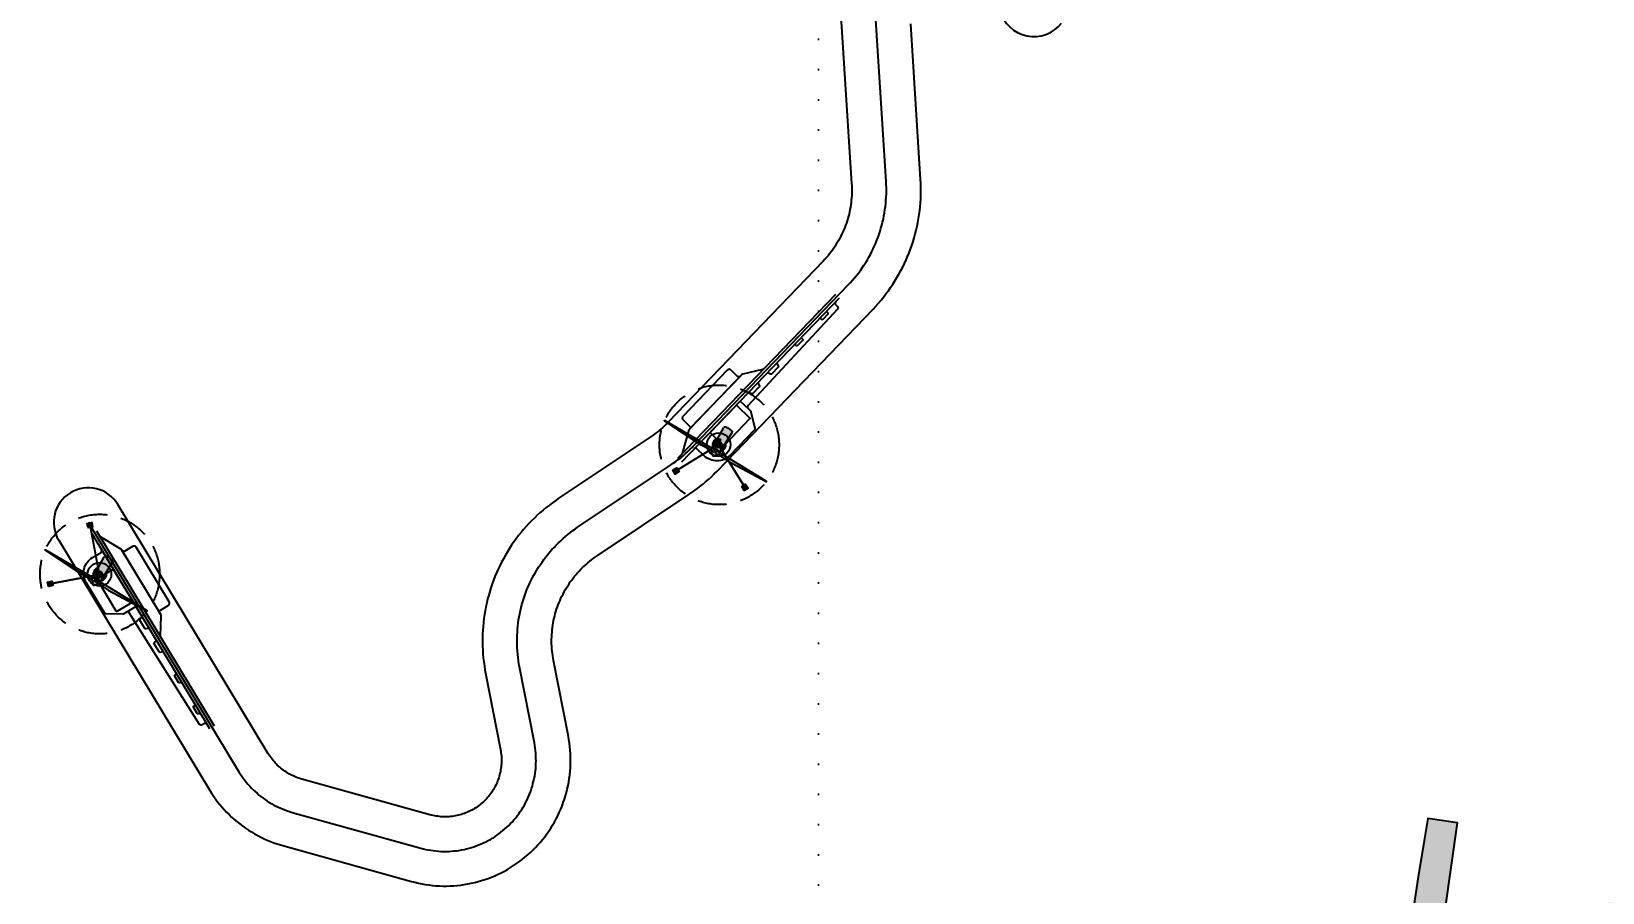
# Model space of a CAD drawing. Extents: x 718366 to 727913, y 5823944 to 5832589.
# Drawn here: x 721635 to 723362, y 5828922 to 5829868 of the extents above; entities that cross this region are included whole.
import ezdxf
from ezdxf import colors
from ezdxf.entities.mleader import LeaderData, LeaderLine
from ezdxf.math import Vec2, Vec3

# ---------------------------------------------------------------- set-up
doc = ezdxf.new("R2010")
doc.units = 0
for name, pattern in [('DGN Style 1', [3.313591, 0.005513, -3.308078]), ('HIDDEN', [9.525, 6.35, -3.175]), ('Masterplan - Carcará II rev-I$0$DASHED2', [0.375, 0.25, -0.125])]:
    doc.linetypes.add(name, pattern=pattern)
for name, color, linetype in [('0-R3D Acceso', 7, 'Continuous'), ('0-R3D Malla 35000', 4, 'Continuous'), ('0-R3D Sombreado parque', 255, 'Continuous'), ('0-R3D WTG Symbol', 7, 'Continuous'), ('0-R3D-FGRP', 1, 'Continuous'), ('0-R3D-N149 TS145-01 ACOPIO PALAS', 1, 'Continuous'), ('0-R3D-N149 TS145-01 ACOPIO TORRE', 1, 'Continuous'), ('0-R3D-N149 TS145-01 CIMENT', 1, 'Continuous'), ('0-R3D-N149 TS145-01 Cimentación', 1, 'Continuous'), ('0-R3D-N149 TS145-01 CRANE BOOM PAD', 1, 'Continuous'), ('0-R3D-N149 TS145-01 CRANE PAD', 1, 'Continuous'), ('0-R3D-N149 TS145-01 ELEMENTOS', 1, 'Continuous'), ('0-R3D-N149 TS145-01 ESCALERA', 1, 'Continuous'), ('0-R3D-N149 TS145-01 GRUA-AUX', 1, 'Continuous'), ('0-R3D-N149 TS145-01 R01', 1, 'Continuous'), ('0-R3D-N149 TS145-01 VIAL', 1, 'Continuous')]:
    doc.layers.add(name, color=color, linetype=linetype)
doc.layers.add('0-R3D Sombreado parque línea', color=255, linetype='Continuous', transparency=0.9)
doc.layers.add('Desplazado_Eje', color=7, linetype='Continuous', true_color=0x005399)
doc.styles.add('ARIAL', font='arial.ttf')

# ---------------------------------------------------------------- blocks, each defined once
blk = doc.blocks.new('_Dot')
at = {"color": 0, "linetype": 'ByBlock', "lineweight": -2}
blk.add_line((-0.5, 0), (-1, 0), dxfattribs=at)
at = {"color": 0, "linetype": 'ByBlock', "const_width": 0.5}
blk.add_lwpolyline([(-0.25, 0, 1), (0.25, 0, 1)], format="xyb", close=True, dxfattribs=at)
blk = doc.blocks.new('N149_TS145_A1')
at = {"layer": '0-R3D-N149 TS145-01 ACOPIO PALAS', "color": 85, "true_color": 0x58ba48}
blk.add_lwpolyline([(35, -71.5), (35, -70.5, -0.414214), (37, -68.5), (47, -68.5, 0.414214), (50, -65.5), (50, 4.5, 0.414214), (47, 7.5), (37, 7.5, -0.414214), (35, 9.5), (35, 9.6)], format="xyb", dxfattribs=at)
at = {"layer": '0-R3D-N149 TS145-01 ACOPIO TORRE', "color": 152, "true_color": 0x2776bb}
blk.add_lwpolyline([(22, -95.4), (22, -94.4, -0.1451), (22.5, -92.8), (34.5, -74.2, 0.1451), (35, -72.6), (35, 10, 0.120455), (34.8, 10.9), (22.3, 34.8, -0.120455), (22, 36.2), (22, 37.2)], format="xyb", dxfattribs=at)
blk.add_lwpolyline([(35, -71.5), (35, 9.6)], dxfattribs=at)
at = {"layer": '0-R3D-N149 TS145-01 CIMENT', "color": 5}
blk.add_lwpolyline([(0, 0), (0, -3)], dxfattribs=at)
at = {"layer": '0-R3D-N149 TS145-01 CIMENT', "color": 7}
blk.add_circle((0, 0), 3, dxfattribs=at)
at = {"layer": '0-R3D-N149 TS145-01 Cimentación', "color": 8}
for radius in [13, 3.25, 2.35]:
    blk.add_circle((0, 0), radius, dxfattribs=at)
at = {"layer": '0-R3D-N149 TS145-01 Cimentación', "color": 8, "linetype": 'Masterplan - Carcará II rev-I$0$DASHED2'}
blk.add_circle((0, 0), 2.7, dxfattribs=at)
at = {"layer": '0-R3D-N149 TS145-01 CRANE BOOM PAD', "color": 85, "true_color": 0x58ba48}
blk.add_lwpolyline([(16, -203), (16, -202, 0.414214), (14, -200), (11, -200, -0.408557), (9, -198), (6.2, -53, 0.408557), (4.2, -51), (3.2, -51)], format="xyb", dxfattribs=at)
at = {"layer": '0-R3D-N149 TS145-01 CRANE PAD'}
blk.add_lwpolyline([(16, -45), (-4, -45, -0.414214), (-5, -44), (-5, -4, -0.414214), (-4, -3), (16, -3), (16, -45)], format="xyb", close=True, dxfattribs=at)
at = {"layer": '0-R3D-N149 TS145-01 ELEMENTOS', "color": 8}
for radius in [2.75, 2.8, 2.67, 2.7, 2.3, 2.2]:
    blk.add_circle((0, 0), radius, dxfattribs=at)
at = {"layer": '0-R3D-N149 TS145-01 GRUA-AUX', "color": 244, "true_color": 0x991b1e}
for points in [[(16, -79), (12.6, -77.7, -0.312633), (12, -76.8), (12, -66.2, -0.312633), (12.6, -65.3), (16, -64)], [(16, -109), (12.6, -107.7, -0.312633), (12, -106.8), (12, -96.2, -0.312633), (12.6, -95.3), (16, -94)], [(16, -147.5), (14, -147.5, -0.414214), (13, -146.5), (13, -138.5, -0.414214), (14, -137.5), (16, -137.5)], [(16, -187.5), (14, -187.5, -0.414214), (13, -186.5), (13, -178.5, -0.414214), (14, -177.5), (16, -177.5)]]:
    blk.add_lwpolyline(points, format="xyb", dxfattribs=at)
at = {"layer": '0-R3D-N149 TS145-01 R01', "color": 175, "true_color": 0x4554a5}
blk.add_lwpolyline([(6.2, -54), (6.2, -53, 0.408557), (4.2, -51), (0.6, -51, -0.142091), (-0.5, -50.7), (-16.2, -40.7, -0.256997), (-17.1, -39), (-17.1, -0.2, -0.414214), (2.9, 19.8), (14, 19.8, 0.414214), (16, 21.8), (16, 22.8)], format="xyb", dxfattribs=at)
blk.add_lwpolyline([(3.2, -51), (16, -51)], dxfattribs=at)
at = {"layer": '0-R3D-N149 TS145-01 VIAL', "color": 7, "linetype": 'Continuous'}
for points in [[(16, -208), (16, 42.2)], [(22, -208), (22, 42.2)]]:
    blk.add_lwpolyline(points, dxfattribs=at)
blk = doc.blocks.new('TIRANTES')
at = {"layer": '0-R3D-FGRP'}
for points in [[(-53.4, 13), (0, 0), (3.1, -5.1), (0, 0), (13, 53.4)], [(0, 0), (-53.4, 13)]]:
    blk.add_lwpolyline(points, dxfattribs=at)
at = {"layer": '0-R3D-FGRP', "color": 7}
blk.add_lwpolyline([(0, 0), (13, 53.4)], dxfattribs=at)
at = {"layer": '0-R3D-FGRP', "color": 85, "true_color": 0x58ba48}
for points in [[(14.8, 50.4), (10, 51.6), (11.1, 56.5), (16, 55.3), (14.8, 50.4), (11.1, 56.5), (16, 55.3), (10, 51.6)], [(-51.6, 10), (-56.5, 11.1), (-55.3, 16), (-50.4, 14.8), (-51.6, 10), (-55.3, 16), (-50.4, 14.8), (-56.5, 11.1)]]:
    blk.add_lwpolyline(points, dxfattribs=at)
at = {"layer": '0-R3D-N149 TS145-01 ESCALERA', "color": 8}
for points in [[(0.6, -2.4), (2.3, -5.3), (3.6, -4.5), (1.9, -1.6)], [(2.4, -2.4), (1.1, -3.2)], [(1.2, -3.5), (2.6, -2.7)], [(1.4, -3.7), (2.7, -2.9)], [(1.6, -4), (2.9, -3.2)], [(1.7, -4.2), (3, -3.4)], [(1.9, -4.5), (3.2, -3.7)], [(2, -4.7), (3.3, -4)], [(3.8, -4.6), (3.6, -4.2), (2.1, -5.1), (2.4, -5.5), (3.8, -4.6)], [(2.2, -5), (3.5, -4.2)], [(2.4, -5.4), (2.5, -5.3), (2.4, -5.1), (2.2, -5.1), (2.4, -5.4)], [(3.6, -4.7), (3.7, -4.6), (3.5, -4.4), (3.4, -4.4), (3.6, -4.7)]]:
    blk.add_lwpolyline(points, dxfattribs=at)
blk = doc.blocks.new('R3D-DC-DW-BLK-00 WTG-01 P')
at = {"true_color": 0xf0f3eb, "transparency": 33554559}
h = blk.add_hatch(color=7, dxfattribs=at)
h.dxf.hatch_style = 1
h.paths.add_polyline_path([(0.9, -7.5), (1.1, -7.3, 0.45781), (7, 2.1), (14.2, 13.5, 0.316571), (14.1, 14.9, 0.081248), (10.5, 17.8, 0.081248), (6.3, 19.6, 0.332479), (4.9, 19), (-1.6, 7.2, 0.450273), (-6.9, -2.5), (-7.1, -2.7), (-3.1, -5.1)])
h.paths.add_polyline_path([(-6.1, -12.2, 0.10605), (-2, -10.5), (-1, -11.1), (-0.8, -10.9), (9.2, -17.7), (51.5, -40.3, 0.292434), (51.9, -40.2, 0.329192), (51.7, -39.9), (10.9, -15), (0.4, -8.8), (0.5, -8.6), (0.2, -8.4, 0.027593), (0.7, -7.7), (-3.2, -5.4), (-7.1, -3, 0.027593), (-7.5, -3.8), (-7.8, -3.6), (-7.9, -3.8), (-18.4, 2.5), (-59.7, 26.6, 0.292434), (-60.1, 26.6, 0.307601), (-59.9, 26.2), (-20, -0.3), (-9.2, -5.9), (-9.3, -6.1), (-8.3, -6.7, 0.10605), (-7.9, -11.1, 0.383159)])
at = {"linetype": 'Continuous'}
h = blk.add_hatch(color=256, dxfattribs=at)
h.dxf.hatch_style = 1
h.paths.add_polyline_path([(3.5, -5.2), (3.6, -5), (3.6, -4.7), (3.3, -4.6), (3, -4.6), (2.9, -4.9), (2.9, -5.1), (3.2, -5.3)])
h.paths.add_polyline_path([(3.3, -5.2, 1), (3.2, -4.7, 1)], flags=16)
h.paths.add_polyline_path([(5.2, -3.4), (5.4, -3.2), (5.4, -2.9), (5.3, -2.7), (5, -2.7), (4.7, -2.8), (4.7, -3.1), (4.9, -3.4)])
h.paths.add_polyline_path([(5.1, -3.3, 1), (5, -2.8, 1)], flags=16)
h.paths.add_polyline_path([(6.1, -0.8), (6.3, -0.6), (6.2, -0.3), (5.9, -0.1), (5.6, -0.2), (5.5, -0.5), (5.6, -0.8), (5.8, -0.9)])
h.paths.add_polyline_path([(5.9, -0.8, 1), (5.8, -0.3, 1)], flags=16)
h.paths.add_polyline_path([(-3.5, 5.2), (-3.6, 5), (-3.6, 4.7), (-3.3, 4.6), (-3.1, 4.6), (-2.9, 4.9), (-3, 5.1), (-3.2, 5.3)])
h.paths.add_polyline_path([(-3.2, 4.7, 1), (-3.3, 5.2, 1)], flags=16)
h.paths.add_polyline_path([(-5.4, 3.2), (-5.5, 2.9), (-5.3, 2.7), (-5, 2.7), (-4.8, 2.8), (-4.7, 3.1), (-4.9, 3.4), (-5.2, 3.4)])
h.paths.add_polyline_path([(-5, 2.8, 1), (-5.1, 3.3, 1)], flags=16)
h.paths.add_polyline_path([(-6.2, 0.3), (-5.9, 0.2), (-5.7, 0.2), (-5.5, 0.5), (-5.6, 0.8), (-5.9, 0.9), (-6.1, 0.8), (-6.3, 0.6)])
h.paths.add_polyline_path([(-5.9, 0.3, 1), (-5.9, 0.8, 1)], flags=16)
at = {"ltscale": 0.87736}
blk.add_hatch(color=256, dxfattribs=at).paths.add_polyline_path([(-6.3, -3.2), (-3.1, -5.1), (0.2, -7), (0, -7.3), (-3.2, -5.4), (-6.4, -3.4)])
for p, q in [((-7.1, -2.7, -3), (4.9, 19, -3)), ((0.9, -7.5, -3), (14.2, 13.4, -3)), ((-3.1, -5.1, -3), (-7.1, -2.7, -3)), ((-7.1, -3, -3), (-3.2, -5.4, -3)), ((0.7, -7.7, -3), (-3.2, -5.4, -3)), ((-3.1, -5.1, -3), (0.9, -7.5, -3))]:
    blk.add_line(p, q, dxfattribs=at)
at = {"ltscale": 0.87736, "elevation": -3, "flags": 128}
for points in [[(-9.2, -5.9), (-20, -0.3), (-59.9, 26.2, -0.292434), (-60.1, 26.6, -0.292434), (-59.7, 26.6), (-18.4, 2.5), (-7.9, -3.8)], [(-10.5, -5.2), (-18.8, 1.2, 0.028472), (-25.8, 5.9), (-59.9, 26.2)], [(-0.8, -10.9), (9.2, -17.7), (51.5, -40.3, 0.292434), (51.9, -40.2, 0.292434), (51.7, -39.9), (10.9, -15), (0.4, -8.8)]]:
    blk.add_lwpolyline(points, format="xyb", dxfattribs=at)
for points in [[(-11.2, -4.7), (-23.2, 4)], [(-11.2, -4.7), (-22, 2.7)], [(-11.2, -4.7), (-20.9, 1.6)], [(-11.2, -4.7), (-20.1, 0.7)], [(-11.2, -4.7), (-19.5, 0.1)], [(-11.2, -4.8), (-18.9, -0.5)], [(-6.5, -7.8), (-9.3, -6.1), (-7.8, -3.6), (-5.2, -5.1)], [(-6.4, -3.4), (-6.3, -3.2)], [(-3.7, -9.4), (-1, -11.1), (0.5, -8.6), (-2.1, -7)], [(0, -7.3), (0.2, -7)]]:
    blk.add_lwpolyline(points, dxfattribs=at)
at = {"linetype": 'Continuous', "ltscale": 0.87736, "elevation": -3, "flags": 128}
for points in [[(-6.3, 0.6), (-6.1, 0.8), (-5.9, 0.9), (-5.6, 0.8), (-5.5, 0.5), (-5.7, 0.2), (-5.9, 0.2), (-6.2, 0.3), (-6.3, 0.6)], [(-5.4, 3.2), (-5.2, 3.4), (-4.9, 3.4), (-4.7, 3.1), (-4.8, 2.8), (-5, 2.7), (-5.3, 2.7), (-5.5, 2.9), (-5.4, 3.2)], [(-3.5, 5.2), (-3.2, 5.3), (-3, 5.1), (-2.9, 4.9), (-3.1, 4.6), (-3.3, 4.6), (-3.6, 4.7), (-3.6, 5), (-3.5, 5.2)], [(3.5, -5.2), (3.6, -5), (3.6, -4.7), (3.3, -4.6), (3, -4.6), (2.9, -4.9), (2.9, -5.1), (3.2, -5.3), (3.5, -5.2)], [(5.4, -3.2), (5.4, -2.9), (5.3, -2.7), (5, -2.7), (4.7, -2.8), (4.7, -3.1), (4.9, -3.4), (5.2, -3.4), (5.4, -3.2)], [(6.3, -0.6), (6.2, -0.3), (5.9, -0.1), (5.6, -0.2), (5.5, -0.5), (5.6, -0.8), (5.8, -0.9), (6.1, -0.8), (6.3, -0.6)]]:
    blk.add_lwpolyline(points, close=True, dxfattribs=at)
at = {"linetype": 'HIDDEN', "ltscale": 5}
blk.add_circle((0, 0, -3), 65.7, dxfattribs=at)
at = {"linetype": 'Continuous', "ltscale": 0.87736}
for centre in [(-5.9, 0.5, -3), (-5.1, 3, -3), (-3.3, 4.9, -3), (3.2, -4.9, -3), (5.1, -3, -3), (5.9, -0.5, -3)]:
    blk.add_circle(centre, 0.238, dxfattribs=at)
at = {"ltscale": 0.87736}
for centre, radius, start, end in [((6, 18.4, -3), 1.24, 76.7493, 152.3851), ((2.9, 5.7, -3), 14.4, 58.0677, 76.6475), ((3.4, 5.4, -3), 14.4, 41.6939, 60.2738), ((13.2, 14.1, -3), 1.24, 325.9563, 39.52), ((2.2, -8, -3), 10.6, 173.0268, 197.2412), ((-6.4, -10.7, -3), 1.55, 197.2412, 281.1003), ((-0.4, -6.7, -3), 7.63, 151.5334, 157.8557), ((-8.1, -1.8, -3), 10.6, 281.1003, 305.3146), ((-5.7, -3.5, -3), 7.63, 320.4858, 326.808)]:
    blk.add_arc(centre, radius, start, end, dxfattribs=at)
at = {"linetype": 'Continuous', "ltscale": 0.87736}
for start, end in [(102.6511, 199.6142), (278.4081, 16.8032)]:
    blk.add_arc((0, 0, -3), 7.33, start, end, dxfattribs=at)
at = {"ltscale": 0.87736}
blk.add_ellipse((-5.9, -6.4, -3), major_axis=(0.66, 1.31), ratio=0.545801, start_param=3.061596, end_param=6.283185, dxfattribs=at)
at = {"ltscale": 0.87736, "extrusion": (0, 0, -1)}
blk.add_ellipse((-2.9, -8.2, -3), major_axis=(0.84, 1.2), ratio=0.545801, start_param=3.061596, end_param=6.283185, dxfattribs=at)
blk = doc.blocks.new('X-LOS1-CV Trazado')
at = {"layer": '0-R3D Sombreado parque', "transparency": 33554623}
h = blk.add_hatch(color=255, dxfattribs=at)
h.dxf.hatch_style = 1
edge = h.paths.add_edge_path()
edge.add_line((724881.6, 5828504.1), (724883.4, 5828502.5))
edge.add_line((724883.4, 5828502.5), (724884.8, 5828501.4))
edge.add_line((724884.8, 5828501.4), (724886, 5828500.2))
edge.add_line((724886, 5828500.2), (724887.3, 5828499))
edge.add_line((724887.3, 5828499), (724888.5, 5828497.7))
edge.add_line((724888.5, 5828497.7), (724889.7, 5828496.4))
edge.add_line((724889.7, 5828496.4), (724890.8, 5828495.1))
edge.add_line((724890.8, 5828495.1), (724891.9, 5828493.7))
edge.add_line((724891.9, 5828493.7), (724893, 5828492.3))
edge.add_line((724893, 5828492.3), (724894, 5828490.9))
edge.add_line((724894, 5828490.9), (724895, 5828489.4))
edge.add_line((724895, 5828489.4), (724896, 5828488))
edge.add_line((724896, 5828488), (724896.9, 5828486.4))
edge.add_line((724896.9, 5828486.4), (724897.7, 5828484.9))
edge.add_line((724897.7, 5828484.9), (724898.5, 5828483.4))
edge.add_line((724898.5, 5828483.4), (724899.3, 5828481.8))
edge.add_line((724899.3, 5828481.8), (724900, 5828480.2))
edge.add_line((724900, 5828480.2), (724900.7, 5828478.6))
edge.add_line((724900.7, 5828478.6), (724901.3, 5828477))
edge.add_line((724901.3, 5828477), (724901.9, 5828475.3))
edge.add_line((724901.9, 5828475.3), (724902.5, 5828473.6))
edge.add_line((724902.5, 5828473.6), (724903, 5828471.9))
edge.add_line((724903, 5828471.9), (724903.4, 5828470.3))
edge.add_line((724903.4, 5828470.3), (724903.9, 5828468.3))
edge.add_line((724903.9, 5828468.3), (724958.8, 5828208))
edge.add_arc((724996, 5828215.8), 38, 191.9224, 371.9224)
edge.add_line((725033.2, 5828223.7), (725003.6, 5828363.9))
edge.add_line((725003.6, 5828363.9), (725296.6, 5828287.9))
edge.add_arc((725288.3, 5828325), 38, 282.4998, 418.6759)
edge.add_line((725308.1, 5828357.5), (725058.4, 5828509.4))
edge.add_line((725058.4, 5828509.4), (725056, 5828510.9))
edge.add_line((725056, 5828510.9), (725052.3, 5828513))
edge.add_line((725052.3, 5828513), (725048.4, 5828515.1))
edge.add_line((725048.4, 5828515.1), (725044.6, 5828517.1))
edge.add_line((725044.6, 5828517.1), (725040.7, 5828519))
edge.add_line((725040.7, 5828519), (725036.7, 5828520.8))
edge.add_line((725036.7, 5828520.8), (725032.7, 5828522.5))
edge.add_line((725032.7, 5828522.5), (725028.7, 5828524.1))
edge.add_line((725028.7, 5828524.1), (725024.8, 5828525.5))
edge.add_line((725024.8, 5828525.5), (724946.4, 5828553.8))
edge.add_line((724946.4, 5828553.8), (724945.4, 5828554.2))
edge.add_line((724945.4, 5828554.2), (724943.7, 5828554.9))
edge.add_line((724943.7, 5828554.9), (724942.1, 5828555.6))
edge.add_line((724942.1, 5828555.6), (724940.5, 5828556.3))
edge.add_line((724940.5, 5828556.3), (724938.9, 5828557.1))
edge.add_line((724938.9, 5828557.1), (724937.4, 5828557.9))
edge.add_line((724937.4, 5828557.9), (724935.8, 5828558.8))
edge.add_line((724935.8, 5828558.8), (724934.3, 5828559.7))
edge.add_line((724934.3, 5828559.7), (724932.9, 5828560.7))
edge.add_line((724932.9, 5828560.7), (724931.4, 5828561.7))
edge.add_line((724931.4, 5828561.7), (724930, 5828562.7))
edge.add_line((724930, 5828562.7), (724928.6, 5828563.8))
edge.add_line((724928.6, 5828563.8), (724927.3, 5828564.9))
edge.add_line((724927.3, 5828564.9), (724925.9, 5828566))
edge.add_line((724925.9, 5828566), (724924.6, 5828567.2))
edge.add_line((724924.6, 5828567.2), (724923.4, 5828568.4))
edge.add_line((724923.4, 5828568.4), (724922.2, 5828569.7))
edge.add_line((724922.2, 5828569.7), (724921, 5828571))
edge.add_line((724921, 5828571), (724919.8, 5828572.3))
edge.add_line((724919.8, 5828572.3), (724918.7, 5828573.7))
edge.add_line((724918.7, 5828573.7), (724917.7, 5828575.1))
edge.add_line((724917.7, 5828575.1), (724916.6, 5828576.5))
edge.add_line((724916.6, 5828576.5), (724915.6, 5828577.9))
edge.add_line((724915.6, 5828577.9), (724914.7, 5828579.4))
edge.add_line((724914.7, 5828579.4), (724913.8, 5828580.9))
edge.add_line((724913.8, 5828580.9), (724912.9, 5828582.4))
edge.add_line((724912.9, 5828582.4), (724912.1, 5828584))
edge.add_line((724912.1, 5828584), (724911.3, 5828585.6))
edge.add_line((724911.3, 5828585.6), (724910.6, 5828587.2))
edge.add_line((724910.6, 5828587.2), (724909.9, 5828588.8))
edge.add_line((724909.9, 5828588.8), (724909.3, 5828590.4))
edge.add_line((724909.3, 5828590.4), (724908.7, 5828592.1))
edge.add_line((724908.7, 5828592.1), (724908.1, 5828593.7))
edge.add_line((724908.1, 5828593.7), (724907.6, 5828595.4))
edge.add_line((724907.6, 5828595.4), (724907.2, 5828597.1))
edge.add_line((724907.2, 5828597.1), (724906.8, 5828598.8))
edge.add_line((724906.8, 5828598.8), (724906.4, 5828600.5))
edge.add_line((724906.4, 5828600.5), (724906.1, 5828602.2))
edge.add_line((724906.1, 5828602.2), (724905.9, 5828604))
edge.add_line((724905.9, 5828604), (724905.7, 5828605.7))
edge.add_line((724905.7, 5828605.7), (724905.5, 5828607.5))
edge.add_line((724905.5, 5828607.5), (724905.4, 5828609.5))
edge.add_line((724905.4, 5828609.5), (724904, 5828637.4))
edge.add_line((724904, 5828637.4), (724903.3, 5828652.2))
edge.add_line((724903.3, 5828652.2), (724903.2, 5828654.5))
edge.add_line((724903.2, 5828654.5), (724902.9, 5828657.9))
edge.add_line((724902.9, 5828657.9), (724902.4, 5828661.4))
edge.add_line((724902.4, 5828661.4), (724901.8, 5828665))
edge.add_line((724901.8, 5828665), (724901.1, 5828668.5))
edge.add_line((724901.1, 5828668.5), (724900.3, 5828672))
edge.add_line((724900.3, 5828672), (724899.3, 5828675.4))
edge.add_line((724899.3, 5828675.4), (724898.2, 5828678.8))
edge.add_line((724898.2, 5828678.8), (724897, 5828682.2))
edge.add_line((724897, 5828682.2), (724895.7, 5828685.5))
edge.add_line((724895.7, 5828685.5), (724894.2, 5828688.8))
edge.add_line((724894.2, 5828688.8), (724892.6, 5828692))
edge.add_line((724892.6, 5828692), (724890.9, 5828695.1))
edge.add_line((724890.9, 5828695.1), (724889.1, 5828698.2))
edge.add_line((724889.1, 5828698.2), (724887.2, 5828701.2))
edge.add_line((724887.2, 5828701.2), (724885.2, 5828704.2))
edge.add_line((724885.2, 5828704.2), (724883.1, 5828707.1))
edge.add_line((724883.1, 5828707.1), (724880.8, 5828709.9))
edge.add_line((724880.8, 5828709.9), (724878.5, 5828712.6))
edge.add_line((724878.5, 5828712.6), (724876, 5828715.2))
edge.add_line((724876, 5828715.2), (724873.5, 5828717.7))
edge.add_line((724873.5, 5828717.7), (724870.9, 5828720.2))
edge.add_line((724870.9, 5828720.2), (724868.2, 5828722.5))
edge.add_line((724868.2, 5828722.5), (724865.4, 5828724.7))
edge.add_line((724865.4, 5828724.7), (724862.5, 5828726.9))
edge.add_line((724862.5, 5828726.9), (724859.6, 5828728.9))
edge.add_line((724859.6, 5828728.9), (724856.6, 5828730.8))
edge.add_line((724856.6, 5828730.8), (724853.5, 5828732.6))
edge.add_line((724853.5, 5828732.6), (724850.3, 5828734.3))
edge.add_line((724850.3, 5828734.3), (724847.1, 5828735.9))
edge.add_line((724847.1, 5828735.9), (724844.2, 5828737.2))
edge.add_line((724844.2, 5828737.2), (724741.9, 5828780.8))
edge.add_line((724741.9, 5828780.8), (724737.2, 5828782.8))
edge.add_line((724737.2, 5828782.8), (724619.2, 5828831.9))
edge.add_line((724619.2, 5828831.9), (724613.5, 5828834.3))
edge.add_line((724613.5, 5828834.3), (724477.3, 5828892.7))
edge.add_line((724477.3, 5828892.7), (724474.4, 5828894))
edge.add_line((724474.4, 5828894), (724468.1, 5828896.6))
edge.add_line((724468.1, 5828896.6), (724429.2, 5828912.5))
edge.add_line((724429.2, 5828912.5), (724424.3, 5828914.6))
edge.add_line((724424.3, 5828914.6), (724418.6, 5828917))
edge.add_line((724418.6, 5828917), (724412.8, 5828919.6))
edge.add_line((724412.8, 5828919.6), (724361.5, 5828942.6))
edge.add_line((724361.5, 5828942.6), (724359.9, 5828943.3))
edge.add_line((724359.9, 5828943.3), (724356.6, 5828944.7))
edge.add_line((724356.6, 5828944.7), (724353.1, 5828946))
edge.add_line((724353.1, 5828946), (724349.6, 5828947.2))
edge.add_line((724349.6, 5828947.2), (724346, 5828948.3))
edge.add_line((724346, 5828948.3), (724342.4, 5828949.3))
edge.add_line((724342.4, 5828949.3), (724338.8, 5828950.2))
edge.add_line((724338.8, 5828950.2), (724335.2, 5828950.9))
edge.add_line((724335.2, 5828950.9), (724331.5, 5828951.5))
edge.add_line((724331.5, 5828951.5), (724327.8, 5828952.1))
edge.add_line((724327.8, 5828952.1), (724324.1, 5828952.5))
edge.add_line((724324.1, 5828952.5), (724320.4, 5828952.7))
edge.add_line((724320.4, 5828952.7), (724316.6, 5828952.9))
edge.add_line((724316.6, 5828952.9), (724312.9, 5828953))
edge.add_line((724312.9, 5828953), (724309.2, 5828952.9))
edge.add_line((724309.2, 5828952.9), (724305.7, 5828952.7))
edge.add_line((724305.7, 5828952.7), (724244.8, 5828948.7))
edge.add_line((724244.8, 5828948.7), (724242.3, 5828948.5))
edge.add_line((724242.3, 5828948.5), (724001.4, 5828937.1))
edge.add_line((724001.4, 5828937.1), (723998.3, 5828937))
edge.add_line((723998.3, 5828937), (723991.9, 5828936.8))
edge.add_line((723991.9, 5828936.8), (723928.9, 5828934.9))
edge.add_line((723928.9, 5828934.9), (723928.1, 5828934.9))
edge.add_line((723928.1, 5828934.9), (723921.2, 5828934.7))
edge.add_line((723921.2, 5828934.7), (723878.7, 5828932.9))
edge.add_line((723878.7, 5828932.9), (723876.2, 5828932.7))
edge.add_line((723876.2, 5828932.7), (723869.8, 5828932.6))
edge.add_line((723869.8, 5828932.6), (723847, 5828932))
edge.add_line((723847, 5828932), (723840.6, 5828931.8))
edge.add_line((723840.6, 5828931.8), (723833.5, 5828931.5))
edge.add_line((723833.5, 5828931.5), (723826.5, 5828931.1))
edge.add_line((723826.5, 5828931.1), (723819.4, 5828930.6))
edge.add_line((723819.4, 5828930.6), (723812.4, 5828930.1))
edge.add_line((723812.4, 5828930.1), (723786.2, 5828927.9))
edge.add_line((723786.2, 5828927.9), (723781.6, 5828927.5))
edge.add_line((723781.6, 5828927.5), (723775.4, 5828927.1))
edge.add_line((723775.4, 5828927.1), (723769.2, 5828926.7))
edge.add_line((723769.2, 5828926.7), (723763, 5828926.4))
edge.add_line((723763, 5828926.4), (723700.7, 5828924))
edge.add_line((723700.7, 5828924), (723695.8, 5828923.8))
edge.add_line((723695.8, 5828923.8), (723689.5, 5828923.7))
edge.add_line((723689.5, 5828923.7), (723607.7, 5828922.2))
edge.add_line((723607.7, 5828922.2), (723606.9, 5828922.2))
edge.add_line((723606.9, 5828922.2), (723599.9, 5828922))
edge.add_line((723599.9, 5828922), (723592.8, 5828921.8))
edge.add_line((723592.8, 5828921.8), (723585.9, 5828921.4))
edge.add_line((723585.9, 5828921.4), (723515.8, 5828917.5))
edge.add_line((723515.8, 5828917.5), (723510.3, 5828917.3))
edge.add_line((723510.3, 5828917.3), (723504.1, 5828917))
edge.add_line((723504.1, 5828917), (723497.8, 5828916.9))
edge.add_line((723497.8, 5828916.9), (723440, 5828915.7))
edge.add_line((723440, 5828915.7), (723435.6, 5828915.6))
edge.add_line((723435.6, 5828915.6), (723430.4, 5828915.3))
edge.add_line((723430.4, 5828915.3), (723425.5, 5828915))
edge.add_line((723425.5, 5828915), (723352.2, 5828909.7))
edge.add_line((723352.2, 5828909.7), (723349.3, 5828909.5))
edge.add_line((723349.3, 5828909.5), (723345.3, 5828909.4))
edge.add_line((723345.3, 5828909.4), (723189.2, 5828903))
edge.add_line((723189.2, 5828903), (723202.5, 5828998.9))
edge.add_line((723202.5, 5828998.9), (723170, 5829003.4))
edge.add_line((723170, 5829003.4), (723165.9, 5828979.3))
edge.add_line((723165.9, 5828979.3), (723159.3, 5828939.5))
edge.add_line((723159.3, 5828939.5), (723153.7, 5828900.5))
edge.add_line((723153.7, 5828900.5), (723148, 5828861.4))
edge.add_line((723148, 5828861.4), (723146.9, 5828855.1))
edge.add_line((723146.9, 5828855.1), (723147.1, 5828855))
edge.add_line((723147.1, 5828855), (723149.8, 5828852.6))
edge.add_line((723149.8, 5828852.6), (723152.5, 5828850.2))
edge.add_line((723152.5, 5828850.2), (723155.3, 5828848))
edge.add_line((723155.3, 5828848), (723158.2, 5828845.9))
edge.add_line((723158.2, 5828845.9), (723161.1, 5828843.9))
edge.add_line((723161.1, 5828843.9), (723164.2, 5828842))
edge.add_line((723164.2, 5828842), (723167.3, 5828840.2))
edge.add_line((723167.3, 5828840.2), (723170.5, 5828838.6))
edge.add_line((723170.5, 5828838.6), (723173.7, 5828837))
edge.add_line((723173.7, 5828837), (723176.9, 5828835.6))
edge.add_line((723176.9, 5828835.6), (723180.3, 5828834.3))
edge.add_line((723180.3, 5828834.3), (723183.7, 5828833.1))
edge.add_line((723183.7, 5828833.1), (723187.1, 5828832))
edge.add_line((723187.1, 5828832), (723190.5, 5828831.1))
edge.add_line((723190.5, 5828831.1), (723194, 5828830.2))
edge.add_line((723194, 5828830.2), (723197.5, 5828829.6))
edge.add_line((723197.5, 5828829.6), (723201, 5828829))
edge.add_line((723201, 5828829), (723204.6, 5828828.6))
edge.add_line((723204.6, 5828828.6), (723208.2, 5828828.3))
edge.add_line((723208.2, 5828828.3), (723211.7, 5828828.1))
edge.add_line((723211.7, 5828828.1), (723215.3, 5828828.1))
edge.add_line((723215.3, 5828828.1), (723218.2, 5828828.1))
edge.add_line((723218.2, 5828828.1), (723348.7, 5828833.4))
edge.add_line((723348.7, 5828833.4), (723353.6, 5828833.7))
edge.add_line((723353.6, 5828833.7), (723357.4, 5828833.9))
edge.add_line((723357.4, 5828833.9), (723430.6, 5828839.2))
edge.add_line((723430.6, 5828839.2), (723434.5, 5828839.4))
edge.add_line((723434.5, 5828839.4), (723438.4, 5828839.6))
edge.add_line((723438.4, 5828839.6), (723441.8, 5828839.7))
edge.add_line((723441.8, 5828839.7), (723499.6, 5828840.9))
edge.add_line((723499.6, 5828840.9), (723506.6, 5828841.1))
edge.add_line((723506.6, 5828841.1), (723513.6, 5828841.3))
edge.add_line((723513.6, 5828841.3), (723519.8, 5828841.7))
edge.add_line((723519.8, 5828841.7), (723589.8, 5828845.5))
edge.add_line((723589.8, 5828845.5), (723596.1, 5828845.8))
edge.add_line((723596.1, 5828845.8), (723602.3, 5828846.1))
edge.add_line((723602.3, 5828846.1), (723608.6, 5828846.2))
edge.add_line((723608.6, 5828846.2), (723609.1, 5828846.2))
edge.add_line((723609.1, 5828846.2), (723691.1, 5828847.7))
edge.add_line((723691.1, 5828847.7), (723698.1, 5828847.9))
edge.add_line((723698.1, 5828847.9), (723703.5, 5828848))
edge.add_line((723703.5, 5828848), (723766.2, 5828850.5))
edge.add_line((723766.2, 5828850.5), (723773.1, 5828850.8))
edge.add_line((723773.1, 5828850.8), (723780.2, 5828851.2))
edge.add_line((723780.2, 5828851.2), (723787.3, 5828851.7))
edge.add_line((723787.3, 5828851.7), (723792.5, 5828852.1))
edge.add_line((723792.5, 5828852.1), (723818.6, 5828854.3))
edge.add_line((723818.6, 5828854.3), (723824.9, 5828854.8))
edge.add_line((723824.9, 5828854.8), (723831, 5828855.2))
edge.add_line((723831, 5828855.2), (723837.2, 5828855.6))
edge.add_line((723837.2, 5828855.6), (723843.4, 5828855.8))
edge.add_line((723843.4, 5828855.8), (723849.1, 5828856))
edge.add_line((723849.1, 5828856), (723871.9, 5828856.6))
edge.add_line((723871.9, 5828856.6), (723878.9, 5828856.8))
edge.add_line((723878.9, 5828856.8), (723881.9, 5828856.9))
edge.add_line((723881.9, 5828856.9), (723924.2, 5828858.7))
edge.add_line((723924.2, 5828858.7), (723930.6, 5828858.9))
edge.add_line((723930.6, 5828858.9), (723931.1, 5828859))
edge.add_line((723931.1, 5828859), (723994.4, 5828860.8))
edge.add_line((723994.4, 5828860.8), (724001.3, 5828861))
edge.add_line((724001.3, 5828861), (724004.9, 5828861.2))
edge.add_line((724004.9, 5828861.2), (724246.3, 5828872.6))
edge.add_line((724246.3, 5828872.6), (724249.5, 5828872.8))
edge.add_line((724249.5, 5828872.8), (724320.9, 5828877.5))
edge.add_line((724320.9, 5828877.5), (724381.9, 5828850.1))
edge.add_line((724381.9, 5828850.1), (724388.3, 5828847.3))
edge.add_line((724388.3, 5828847.3), (724394.8, 5828844.5))
edge.add_line((724394.8, 5828844.5), (724400.2, 5828842.3))
edge.add_line((724400.2, 5828842.3), (724439.1, 5828826.4))
edge.add_line((724439.1, 5828826.4), (724444.9, 5828823.9))
edge.add_line((724444.9, 5828823.9), (724447.4, 5828822.9))
edge.add_line((724447.4, 5828822.9), (724583.7, 5828764.4))
edge.add_line((724583.7, 5828764.4), (724589.8, 5828761.8))
edge.add_line((724589.8, 5828761.8), (724707.9, 5828712.7))
edge.add_line((724707.9, 5828712.7), (724712.2, 5828710.9))
edge.add_line((724712.2, 5828710.9), (724826.7, 5828662))
edge.add_line((724826.7, 5828662), (724829.5, 5828605.3))
edge.add_line((724829.5, 5828605.3), (724829.7, 5828601.7))
edge.add_line((724829.7, 5828601.7), (724830.1, 5828597.8))
edge.add_line((724830.1, 5828597.8), (724830.5, 5828593.9))
edge.add_line((724830.5, 5828593.9), (724831.1, 5828590))
edge.add_line((724831.1, 5828590), (724831.8, 5828586.2))
edge.add_line((724831.8, 5828586.2), (724832.6, 5828582.4))
edge.add_line((724832.6, 5828582.4), (724833.5, 5828578.6))
edge.add_line((724833.5, 5828578.6), (724834.5, 5828574.8))
edge.add_line((724834.5, 5828574.8), (724835.6, 5828571.1))
edge.add_line((724835.6, 5828571.1), (724836.8, 5828567.4))
edge.add_line((724836.8, 5828567.4), (724838.1, 5828563.7))
edge.add_line((724838.1, 5828563.7), (724839.5, 5828560))
edge.add_line((724839.5, 5828560), (724841.1, 5828556.4))
edge.add_line((724841.1, 5828556.4), (724842.7, 5828552.9))
edge.add_line((724842.7, 5828552.9), (724844.4, 5828549.4))
edge.add_line((724844.4, 5828549.4), (724846.3, 5828546))
edge.add_line((724846.3, 5828546), (724848.2, 5828542.6))
edge.add_line((724848.2, 5828542.6), (724850.2, 5828539.2))
edge.add_line((724850.2, 5828539.2), (724852.3, 5828535.9))
edge.add_line((724852.3, 5828535.9), (724854.5, 5828532.7))
edge.add_line((724854.5, 5828532.7), (724856.8, 5828529.6))
edge.add_line((724856.8, 5828529.6), (724859.2, 5828526.5))
edge.add_line((724859.2, 5828526.5), (724861.7, 5828523.4))
edge.add_line((724861.7, 5828523.4), (724864.2, 5828520.5))
edge.add_line((724864.2, 5828520.5), (724866.8, 5828517.6))
edge.add_line((724866.8, 5828517.6), (724869.5, 5828514.8))
edge.add_line((724869.5, 5828514.8), (724872.3, 5828512.1))
edge.add_line((724872.3, 5828512.1), (724875.2, 5828509.4))
edge.add_line((724875.2, 5828509.4), (724878.2, 5828506.9))
edge.add_line((724878.2, 5828506.9), (724880.6, 5828504.8))
edge.add_arc((724848.9, 5828466.2), 50, 50.2782, 50.568, ccw=False)
edge.add_arc((724849.3, 5828465.9), 50, 50.568, 50.8579, ccw=False)
edge.add_line((724881, 5828504.5), (724881.2, 5828504.4))
edge.add_line((724881.2, 5828504.4), (724881.6, 5828504.1))
at = {"layer": '0-R3D Sombreado parque línea', "color": 255}
for points in [[(722523.3, 5829908.2), (722536.5, 5829701), (722536.6, 5829698.4), (722536.7, 5829695.8), (722536.7, 5829693.2), (722536.7, 5829690.7), (722536.6, 5829688.1), (722536.4, 5829685.5), (722536.2, 5829682.9), (722535.9, 5829680.3), (722535.6, 5829677.8), (722535.2, 5829675.2), (722534.7, 5829672.7), (722534.2, 5829670.1), (722533.7, 5829667.6), (722533, 5829665.1), (722532.3, 5829662.6), (722531.6, 5829660.1), (722530.8, 5829657.7), (722529.9, 5829655.2), (722529, 5829652.8), (722528, 5829650.4), (722527, 5829648.1), (722525.9, 5829645.7), (722524.8, 5829643.4), (722523.6, 5829641.1), (722522.4, 5829638.8), (722521.1, 5829636.6), (722519.7, 5829634.4), (722518.3, 5829632.2), (722516.9, 5829630), (722515.4, 5829627.9), (722513.9, 5829625.9), (722512.3, 5829623.8), (722510.6, 5829621.8), (722508.9, 5829619.9), (722507.2, 5829617.9), (722505.3, 5829615.9), (722334.9, 5829438.8), (722334.3, 5829438.3), (722332.4, 5829436.3), (722330.5, 5829434.5), (722328.6, 5829432.8), (722326.7, 5829431.1), (722324.7, 5829429.4), (722322.7, 5829427.8), (722320.6, 5829426.3), (722318.5, 5829424.8), (722316.2, 5829423.2), (722214, 5829354.9), (722211.2, 5829352.9), (722207.7, 5829350.4), (722204.2, 5829347.8), (722200.8, 5829345.1), (722197.4, 5829342.4), (722194.1, 5829339.5), (722190.9, 5829336.6), (722187.8, 5829333.6), (722184.7, 5829330.6), (722181.7, 5829327.5), (722178.7, 5829324.3), (722175.9, 5829321), (722173.1, 5829317.7), (722170.4, 5829314.3), (722167.8, 5829310.8), (722165.2, 5829307.3), (722162.7, 5829303.7), (722160.4, 5829300.1), (722158.1, 5829296.4), (722155.8, 5829292.7), (722153.7, 5829288.9), (722151.7, 5829285.1), (722149.7, 5829281.2), (722147.9, 5829277.3), (722146.1, 5829273.3), (722144.4, 5829269.3), (722142.8, 5829265.3), (722141.3, 5829261.2), (722140, 5829257.1), (722138.7, 5829252.9), (722137.5, 5829248.7), (722136.3, 5829244.6), (722135.3, 5829240.3), (722134.4, 5829236.1), (722133.6, 5829231.8), (722132.9, 5829227.5), (722132.3, 5829223.2), (722131.8, 5829218.9), (722131.3, 5829214.6), (722131, 5829210.3), (722130.8, 5829205.9), (722130.7, 5829201.6), (722130.7, 5829197.3), (722130.8, 5829192.9), (722130.9, 5829188.6), (722131.2, 5829184.3), (722131.6, 5829179.9), (722132.1, 5829175.6), (722132.7, 5829171.3), (722133.4, 5829167), (722134.1, 5829163), (722150.4, 5829079.4), (722150.7, 5829077.6), (722151, 5829075.8), (722151.2, 5829074.1), (722151.4, 5829072.3), (722151.5, 5829070.6), (722151.5, 5829068.9), (722151.6, 5829067.1), (722151.5, 5829065.3), (722151.4, 5829063.6), (722151.3, 5829061.8), (722151.1, 5829060.1), (722150.9, 5829058.4), (722150.6, 5829056.6), (722150.3, 5829054.9), (722149.9, 5829053.2), (722149.5, 5829051.5), (722149, 5829049.8), (722148.5, 5829048.1), (722147.9, 5829046.5), (722147.3, 5829044.8), (722146.7, 5829043.2), (722146, 5829041.6), (722145.2, 5829040), (722144.4, 5829038.4), (722143.6, 5829036.9), (722142.7, 5829035.4), (722141.8, 5829033.9), (722140.8, 5829032.4), (722139.8, 5829031), (722138.8, 5829029.6), (722137.7, 5829028.2), (722136.5, 5829026.9), (722135.4, 5829025.6), (722134.2, 5829024.3), (722132.9, 5829023), (722131.7, 5829021.8), (722130.4, 5829020.7), (722129, 5829019.5), (722127.7, 5829018.4), (722126.3, 5829017.4), (722124.8, 5829016.4), (722123.4, 5829015.4), (722121.9, 5829014.4), (722120.4, 5829013.5), (722118.9, 5829012.7), (722117.3, 5829011.9), (722115.7, 5829011.1), (722114.1, 5829010.4), (722112.5, 5829009.7), (722110.9, 5829009.1), (722109.2, 5829008.5), (722107.5, 5829008), (722105.9, 5829007.5), (722104.2, 5829007.1), (722102.5, 5829006.7), (722100.7, 5829006.3), (722099, 5829006.1), (722097.3, 5829005.8), (722095.5, 5829005.6), (722093.8, 5829005.5), (722092, 5829005.4), (722090.3, 5829005.3), (722088.5, 5829005.3), (722086.8, 5829005.4), (722085, 5829005.5), (722083.3, 5829005.7), (722081.5, 5829005.9), (722079.8, 5829006.1), (722078.1, 5829006.4), (722076.3, 5829006.8), (722074.6, 5829007.2), (722072.7, 5829007.7), (721932, 5829046.8), (721930.7, 5829047.2), (721928.9, 5829047.7), (721927.2, 5829048.3), (721925.6, 5829048.9), (721924, 5829049.6), (721922.4, 5829050.3), (721920.8, 5829051.1), (721919.3, 5829051.9), (721917.7, 5829052.7), (721916.2, 5829053.6), (721914.7, 5829054.6), (721913.3, 5829055.5), (721911.8, 5829056.5), (721910.4, 5829057.6), (721909.1, 5829058.7), (721907.7, 5829059.8), (721906.4, 5829061), (721905.1, 5829062.2), (721903.9, 5829063.4), (721902.7, 5829064.7), (721901.5, 5829066), (721900.4, 5829067.4), (721899.3, 5829068.7), (721898.3, 5829070.1), (721897.3, 5829071.6), (721896.3, 5829073), (721895.2, 5829074.7), (721729.7, 5829348.5, 1), (721664.7, 5829309.2), (721830.5, 5829035), (721832.4, 5829031.9), (721834.5, 5829028.6), (721836.8, 5829025.5), (721839.1, 5829022.3), (721841.5, 5829019.3), (721844.1, 5829016.3), (721846.7, 5829013.4), (721849.3, 5829010.5), (721852.1, 5829007.8), (721854.9, 5829005.1), (721857.8, 5829002.5), (721860.8, 5829000), (721863.9, 5828997.5), (721867, 5828995.2), (721870.2, 5828992.9), (721873.4, 5828990.8), (721876.7, 5828988.7), (721880.1, 5828986.7), (721883.5, 5828984.8), (721887, 5828983), (721890.5, 5828981.3), (721894, 5828979.7), (721897.7, 5828978.3), (721901.3, 5828976.9), (721905, 5828975.6), (721908.6, 5828974.4), (721911.2, 5828973.7), (722052.8, 5828934.3), (722056.4, 5828933.4), (722060.2, 5828932.5), (722064, 5828931.7), (722067.8, 5828931), (722071.7, 5828930.5), (722075.6, 5828930), (722079.4, 5828929.7), (722083.3, 5828929.5), (722087.3, 5828929.3), (722091.1, 5828929.3), (722095.1, 5828929.4), (722099, 5828929.6), (722102.8, 5828930), (722106.7, 5828930.4), (722110.6, 5828930.9), (722114.4, 5828931.6), (722118.3, 5828932.3), (722122.1, 5828933.2), (722125.8, 5828934.2), (722129.6, 5828935.3), (722133.3, 5828936.4), (722137, 5828937.7), (722140.6, 5828939.1), (722144.2, 5828940.6), (722147.8, 5828942.2), (722151.3, 5828943.9), (722154.8, 5828945.7), (722158.2, 5828947.6), (722161.6, 5828949.6), (722164.9, 5828951.7), (722168.1, 5828953.9), (722171.3, 5828956.1), (722174.4, 5828958.5), (722177.4, 5828960.9), (722180.4, 5828963.4), (722183.3, 5828966.1), (722186.1, 5828968.8), (722188.9, 5828971.5), (722191.6, 5828974.4), (722194.1, 5828977.3), (722196.6, 5828980.3), (722199.1, 5828983.3), (722201.4, 5828986.5), (722203.6, 5828989.7), (722205.8, 5828992.9), (722207.8, 5828996.2), (722209.8, 5828999.6), (722211.7, 5829003), (722213.4, 5829006.5), (722215.1, 5829010), (722216.7, 5829013.6), (722218.2, 5829017.2), (722219.5, 5829020.9), (722220.8, 5829024.6), (722221.9, 5829028.3), (722223, 5829032.1), (722223.9, 5829035.9), (722224.8, 5829039.7), (722225.5, 5829043.5), (722226.1, 5829047.4), (722226.6, 5829051.2), (722227, 5829055.1), (722227.3, 5829059), (722227.5, 5829062.9), (722227.6, 5829066.8), (722227.5, 5829070.7), (722227.4, 5829074.6), (722227.1, 5829078.5), (722226.7, 5829082.4), (722226.3, 5829086.3), (722225.7, 5829090.1), (722225.1, 5829093.5), (722208.8, 5829177.1), (722208.3, 5829179.8), (722207.9, 5829182.4), (722207.5, 5829184.9), (722207.2, 5829187.5), (722207, 5829190.1), (722206.8, 5829192.7), (722206.7, 5829195.3), (722206.7, 5829197.8), (722206.7, 5829200.4), (722206.8, 5829203), (722206.9, 5829205.6), (722207.1, 5829208.2), (722207.3, 5829210.8), (722207.6, 5829213.3), (722208, 5829215.9), (722208.4, 5829218.4), (722208.9, 5829221), (722209.5, 5829223.5), (722210.1, 5829226), (722210.7, 5829228.5), (722211.4, 5829231), (722212.2, 5829233.5), (722213, 5829235.9), (722213.9, 5829238.3), (722214.9, 5829240.8), (722215.9, 5829243.1), (722216.9, 5829245.5), (722218, 5829247.8), (722219.2, 5829250.1), (722220.4, 5829252.4), (722221.7, 5829254.7), (722223, 5829256.9), (722224.4, 5829259.1), (722225.8, 5829261.3), (722227.2, 5829263.4), (722228.8, 5829265.5), (722230.3, 5829267.6), (722231.9, 5829269.6), (722233.6, 5829271.6), (722235.3, 5829273.5), (722237.1, 5829275.4), (722238.9, 5829277.3), (722240.7, 5829279.1), (722242.6, 5829280.9), (722244.5, 5829282.6), (722246.4, 5829284.3), (722248.4, 5829285.9), (722250.5, 5829287.5), (722252.5, 5829289.1), (722254.7, 5829290.6), (722256.6, 5829291.9), (722358.8, 5829360.2), (722362.2, 5829362.6), (722365.7, 5829365.1), (722369.2, 5829367.7), (722372.6, 5829370.4), (722375.9, 5829373.2), (722379.2, 5829376), (722382.4, 5829379), (722385.5, 5829382), (722388.5, 5829384.9), (722389.5, 5829386), (722560.4, 5829563.5), (722563.2, 5829566.5), (722566.1, 5829569.7), (722568.9, 5829573), (722571.7, 5829576.4), (722574.3, 5829579.8), (722576.9, 5829583.3), (722579.4, 5829586.8), (722581.8, 5829590.4), (722584.2, 5829594.1), (722586.4, 5829597.8), (722588.6, 5829601.6), (722590.7, 5829605.4), (722592.7, 5829609.2), (722594.6, 5829613.1), (722596.4, 5829617.1), (722598.1, 5829621.1), (722599.8, 5829625.1), (722601.3, 5829629.1), (722602.8, 5829633.2), (722604.1, 5829637.4), (722605.4, 5829641.5), (722606.5, 5829645.7), (722607.6, 5829649.9), (722608.5, 5829654.1), (722609.4, 5829658.4), (722610.2, 5829662.7), (722610.8, 5829667), (722611.4, 5829671.3), (722611.9, 5829675.6), (722612.2, 5829679.9), (722612.5, 5829684.3), (722612.7, 5829688.6), (722612.7, 5829692.9), (722612.7, 5829697.3), (722612.6, 5829701.6), (722612.4, 5829705.4), (722601.5, 5829876.6, -0.916603)], [(722700, 5829891.5, 0.631793), (722767.2, 5829877.4)]]:
    blk.add_lwpolyline(points, format="xyb", dxfattribs=at)
blk.add_lwpolyline([(723189.2, 5828903), (723202.5, 5828998.9), (723170, 5829003.4), (723165.9, 5828979.3), (723159.3, 5828939.5), (723153.7, 5828900.5)], dxfattribs=at)
at = {"layer": 'Desplazado_Eje'}
blk.add_lwpolyline([(721697.2, 5829328.9), (721862.8, 5829054.9), (721864.3, 5829052.5), (721865.9, 5829050.1), (721867.5, 5829047.8), (721869.2, 5829045.5), (721871, 5829043.3), (721872.8, 5829041.2), (721874.7, 5829039), (721876.6, 5829037), (721878.6, 5829035), (721880.7, 5829033), (721882.8, 5829031.2), (721884.9, 5829029.3), (721887.1, 5829027.6), (721889.4, 5829025.9), (721891.7, 5829024.2), (721894.1, 5829022.7), (721896.5, 5829021.2), (721898.9, 5829019.7), (721901.4, 5829018.3), (721903.9, 5829017.1), (721906.4, 5829015.8), (721909, 5829014.7), (721911.6, 5829013.6), (721914.3, 5829012.6), (721916.9, 5829011.7), (721919.6, 5829010.8), (721921.6, 5829010.2), (722062.8, 5828971), (722065.5, 5828970.3), (722068.3, 5828969.6), (722071, 5828969.1), (722073.8, 5828968.6), (722076.6, 5828968.2), (722079.4, 5828967.8), (722082.2, 5828967.6), (722085.1, 5828967.4), (722087.9, 5828967.3), (722090.7, 5828967.3), (722093.5, 5828967.4), (722096.4, 5828967.6), (722099.2, 5828967.8), (722102, 5828968.1), (722104.8, 5828968.5), (722107.6, 5828969), (722110.4, 5828969.5), (722113.1, 5828970.1), (722115.9, 5828970.8), (722118.6, 5828971.6), (722121.3, 5828972.5), (722123.9, 5828973.4), (722126.6, 5828974.4), (722129.2, 5828975.5), (722131.8, 5828976.7), (722134.3, 5828977.9), (722136.8, 5828979.2), (722139.3, 5828980.6), (722141.7, 5828982), (722144.1, 5828983.5), (722146.5, 5828985.1), (722148.8, 5828986.7), (722151, 5828988.5), (722153.2, 5828990.2), (722155.4, 5828992.1), (722157.5, 5828993.9), (722159.5, 5828995.9), (722161.5, 5828997.9), (722163.5, 5829000), (722165.3, 5829002.1), (722167.2, 5829004.3), (722168.9, 5829006.5), (722170.6, 5829008.7), (722172.2, 5829011.1), (722173.8, 5829013.4), (722175.3, 5829015.8), (722176.7, 5829018.3), (722178, 5829020.7), (722179.3, 5829023.3), (722180.5, 5829025.8), (722181.7, 5829028.4), (722182.7, 5829031), (722183.7, 5829033.7), (722184.6, 5829036.4), (722185.5, 5829039.1), (722186.2, 5829041.8), (722186.9, 5829044.5), (722187.5, 5829047.3), (722188.1, 5829050.1), (722188.5, 5829052.9), (722188.9, 5829055.7), (722189.2, 5829058.5), (722189.4, 5829061.3), (722189.5, 5829064.1), (722189.6, 5829067), (722189.5, 5829069.8), (722189.4, 5829072.6), (722189.2, 5829075.4), (722189, 5829078.2), (722188.6, 5829081), (722188.2, 5829083.8), (722187.7, 5829086.5), (722171.4, 5829170), (722170.8, 5829173.4), (722170.3, 5829176.8), (722169.8, 5829180.3), (722169.4, 5829183.7), (722169.1, 5829187.2), (722168.9, 5829190.6), (722168.7, 5829194.1), (722168.7, 5829197.6), (722168.7, 5829201), (722168.8, 5829204.5), (722169, 5829207.9), (722169.2, 5829211.4), (722169.5, 5829214.8), (722170, 5829218.3), (722170.4, 5829221.7), (722171, 5829225.1), (722171.7, 5829228.5), (722172.4, 5829231.9), (722173.2, 5829235.3), (722174.1, 5829238.6), (722175, 5829242), (722176.1, 5829245.3), (722177.2, 5829248.5), (722178.4, 5829251.8), (722179.6, 5829255), (722181, 5829258.2), (722182.4, 5829261.4), (722183.9, 5829264.5), (722185.4, 5829267.6), (722187.1, 5829270.7), (722188.8, 5829273.7), (722190.5, 5829276.7), (722192.4, 5829279.6), (722194.3, 5829282.5), (722196.2, 5829285.3), (722198.3, 5829288.2), (722200.4, 5829290.9), (722202.5, 5829293.6), (722204.7, 5829296.3), (722207, 5829298.9), (722209.4, 5829301.4), (722211.8, 5829303.9), (722214.2, 5829306.4), (722216.7, 5829308.7), (722219.3, 5829311.1), (722221.9, 5829313.3), (722224.6, 5829315.5), (722227.3, 5829317.7), (722230.1, 5829319.8), (722232.9, 5829321.8), (722235.3, 5829323.4), (722337.5, 5829391.7), (722340.3, 5829393.7), (722343.2, 5829395.7), (722345.9, 5829397.8), (722348.6, 5829399.9), (722351.3, 5829402.1), (722353.9, 5829404.4), (722356.5, 5829406.8), (722359, 5829409.1), (722361.4, 5829411.6), (722362.2, 5829412.4), (722532.8, 5829589.7), (722535.2, 5829592.2), (722537.5, 5829594.8), (722539.8, 5829597.4), (722542, 5829600.1), (722544.1, 5829602.8), (722546.2, 5829605.6), (722548.2, 5829608.4), (722550.1, 5829611.3), (722552, 5829614.2), (722553.8, 5829617.2), (722555.5, 5829620.2), (722557.2, 5829623.2), (722558.7, 5829626.3), (722560.3, 5829629.4), (722561.7, 5829632.6), (722563.1, 5829635.7), (722564.4, 5829639), (722565.6, 5829642.2), (722566.8, 5829645.5), (722567.8, 5829648.8), (722568.8, 5829652.1), (722569.8, 5829655.4), (722570.6, 5829658.8), (722571.4, 5829662.1), (722572.1, 5829665.5), (722572.7, 5829669), (722573.2, 5829672.4), (722573.7, 5829675.8), (722574, 5829679.3), (722574.3, 5829682.7), (722574.6, 5829686.2), (722574.7, 5829689.6), (722574.7, 5829693.1), (722574.7, 5829696.5), (722574.6, 5829700), (722574.4, 5829703.2), (722561.3, 5829910.4)], dxfattribs=at)
at = {"layer": '0-R3D WTG Symbol'}
for p in [(722391, 5829414), (721710, 5829272)]:
    blk.add_blockref('R3D-DC-DW-BLK-00 WTG-01 P', p, dxfattribs=at)
at = {"layer": '0-R3D-FGRP'}
for p, rotation in [((722390.3, 5829414.2), 135.293480607844), ((721709.5, 5829271.7), 24.52753951157849)]:
    blk.add_blockref('TIRANTES', p, dxfattribs=dict(at, rotation=rotation))
at = {"layer": '0-R3D-N149 TS145-01 R01', "linetype": 'Continuous'}
for p, rotation in [((722390.3, 5829414.2), 136.099489946167), ((721709.5, 5829271.7), 31.14869891048754)]:
    blk.add_blockref('N149_TS145_A1', p, dxfattribs=dict(at, rotation=rotation))

msp = doc.modelspace()

# ---------------------------------------------------------------- linework, layer by layer
at = {"layer": '0-R3D Malla 35000', "linetype": 'DGN Style 1', "ltscale": 10}
msp.add_line((722500, 5832414.5), (722500, 5823944.5), dxfattribs=at)

# ---------------------------------------------------------------- block references
msp.add_blockref('X-LOS1-CV Trazado', (0, 0))

# ---------------------------------------------------------------- next in the draw order: leaders
at = {"layer": '0-R3D Acceso', "color": 0}
ml = msp.add_multileader_mtext('Standard', dxfattribs=at)
ml.set_content('PARQUE EÓLICO\\PLOS OLMOS\\PACCESO Nº 8\\PRUTA Q-860', style='ARIAL')
ml.set_leader_properties(color=(0, 83, 153))
ml.set_arrow_properties(name='DOT')
ml.build(insert=Vec2(0, 0))
ml.multileader.update_dxf_attribs({"has_dogleg": 0, "has_text_frame": 1, "text_left_attachment_type": 0, "text_right_attachment_type": 5, "dogleg_length": 0.493, "arrow_head_size": 17.5})
ctx = ml.context
ctx.base_point, ctx.char_height, ctx.arrow_head_size, ctx.landing_gap_size, ctx.plane_origin = Vec3(723726.2, 5829981.3), 52.5, 17.5, 26.2, Vec3(711603.1, 5816320.5)
ctx.left_attachment, ctx.right_attachment, ctx.text_align_type = 0, 5, 1
notes = []
notes.append((ctx, [(0, (1, 1, 0), (723726.1, 5829981.3), (1, 0), 0.173, [(0, [(723329.5, 5830053.1)], 256, [])])]))
ctx.mtext.insert, ctx.mtext.alignment, ctx.mtext.flow_direction = Vec3(724051.6, 5829981.3), 2, 5
ctx.mtext.has_bg_fill, ctx.mtext.bg_color, ctx.mtext.bg_scale_factor, ctx.mtext.bg_transparency, ctx.mtext.use_window_bg_color = 1, -1027028792, 1.5, 0, 1
for ctx, leaders in notes:
    for number, flags, end, landing, length, lines in leaders:
        leader = LeaderData()
        leader.index, (leader.has_last_leader_line, leader.has_dogleg_vector, leader.attachment_direction) = number, flags
        leader.last_leader_point, leader.dogleg_vector, leader.dogleg_length = Vec3(end), Vec3(landing), length
        for number, points, colour, breaks in lines:
            line = LeaderLine()
            line.index, line.vertices, line.color, line.breaks = number, Vec3.list(points), colors.encode_raw_color(colour), breaks
            leader.lines.append(line)
        ctx.leaders.append(leader)

doc.saveas('drawing.dxf')
